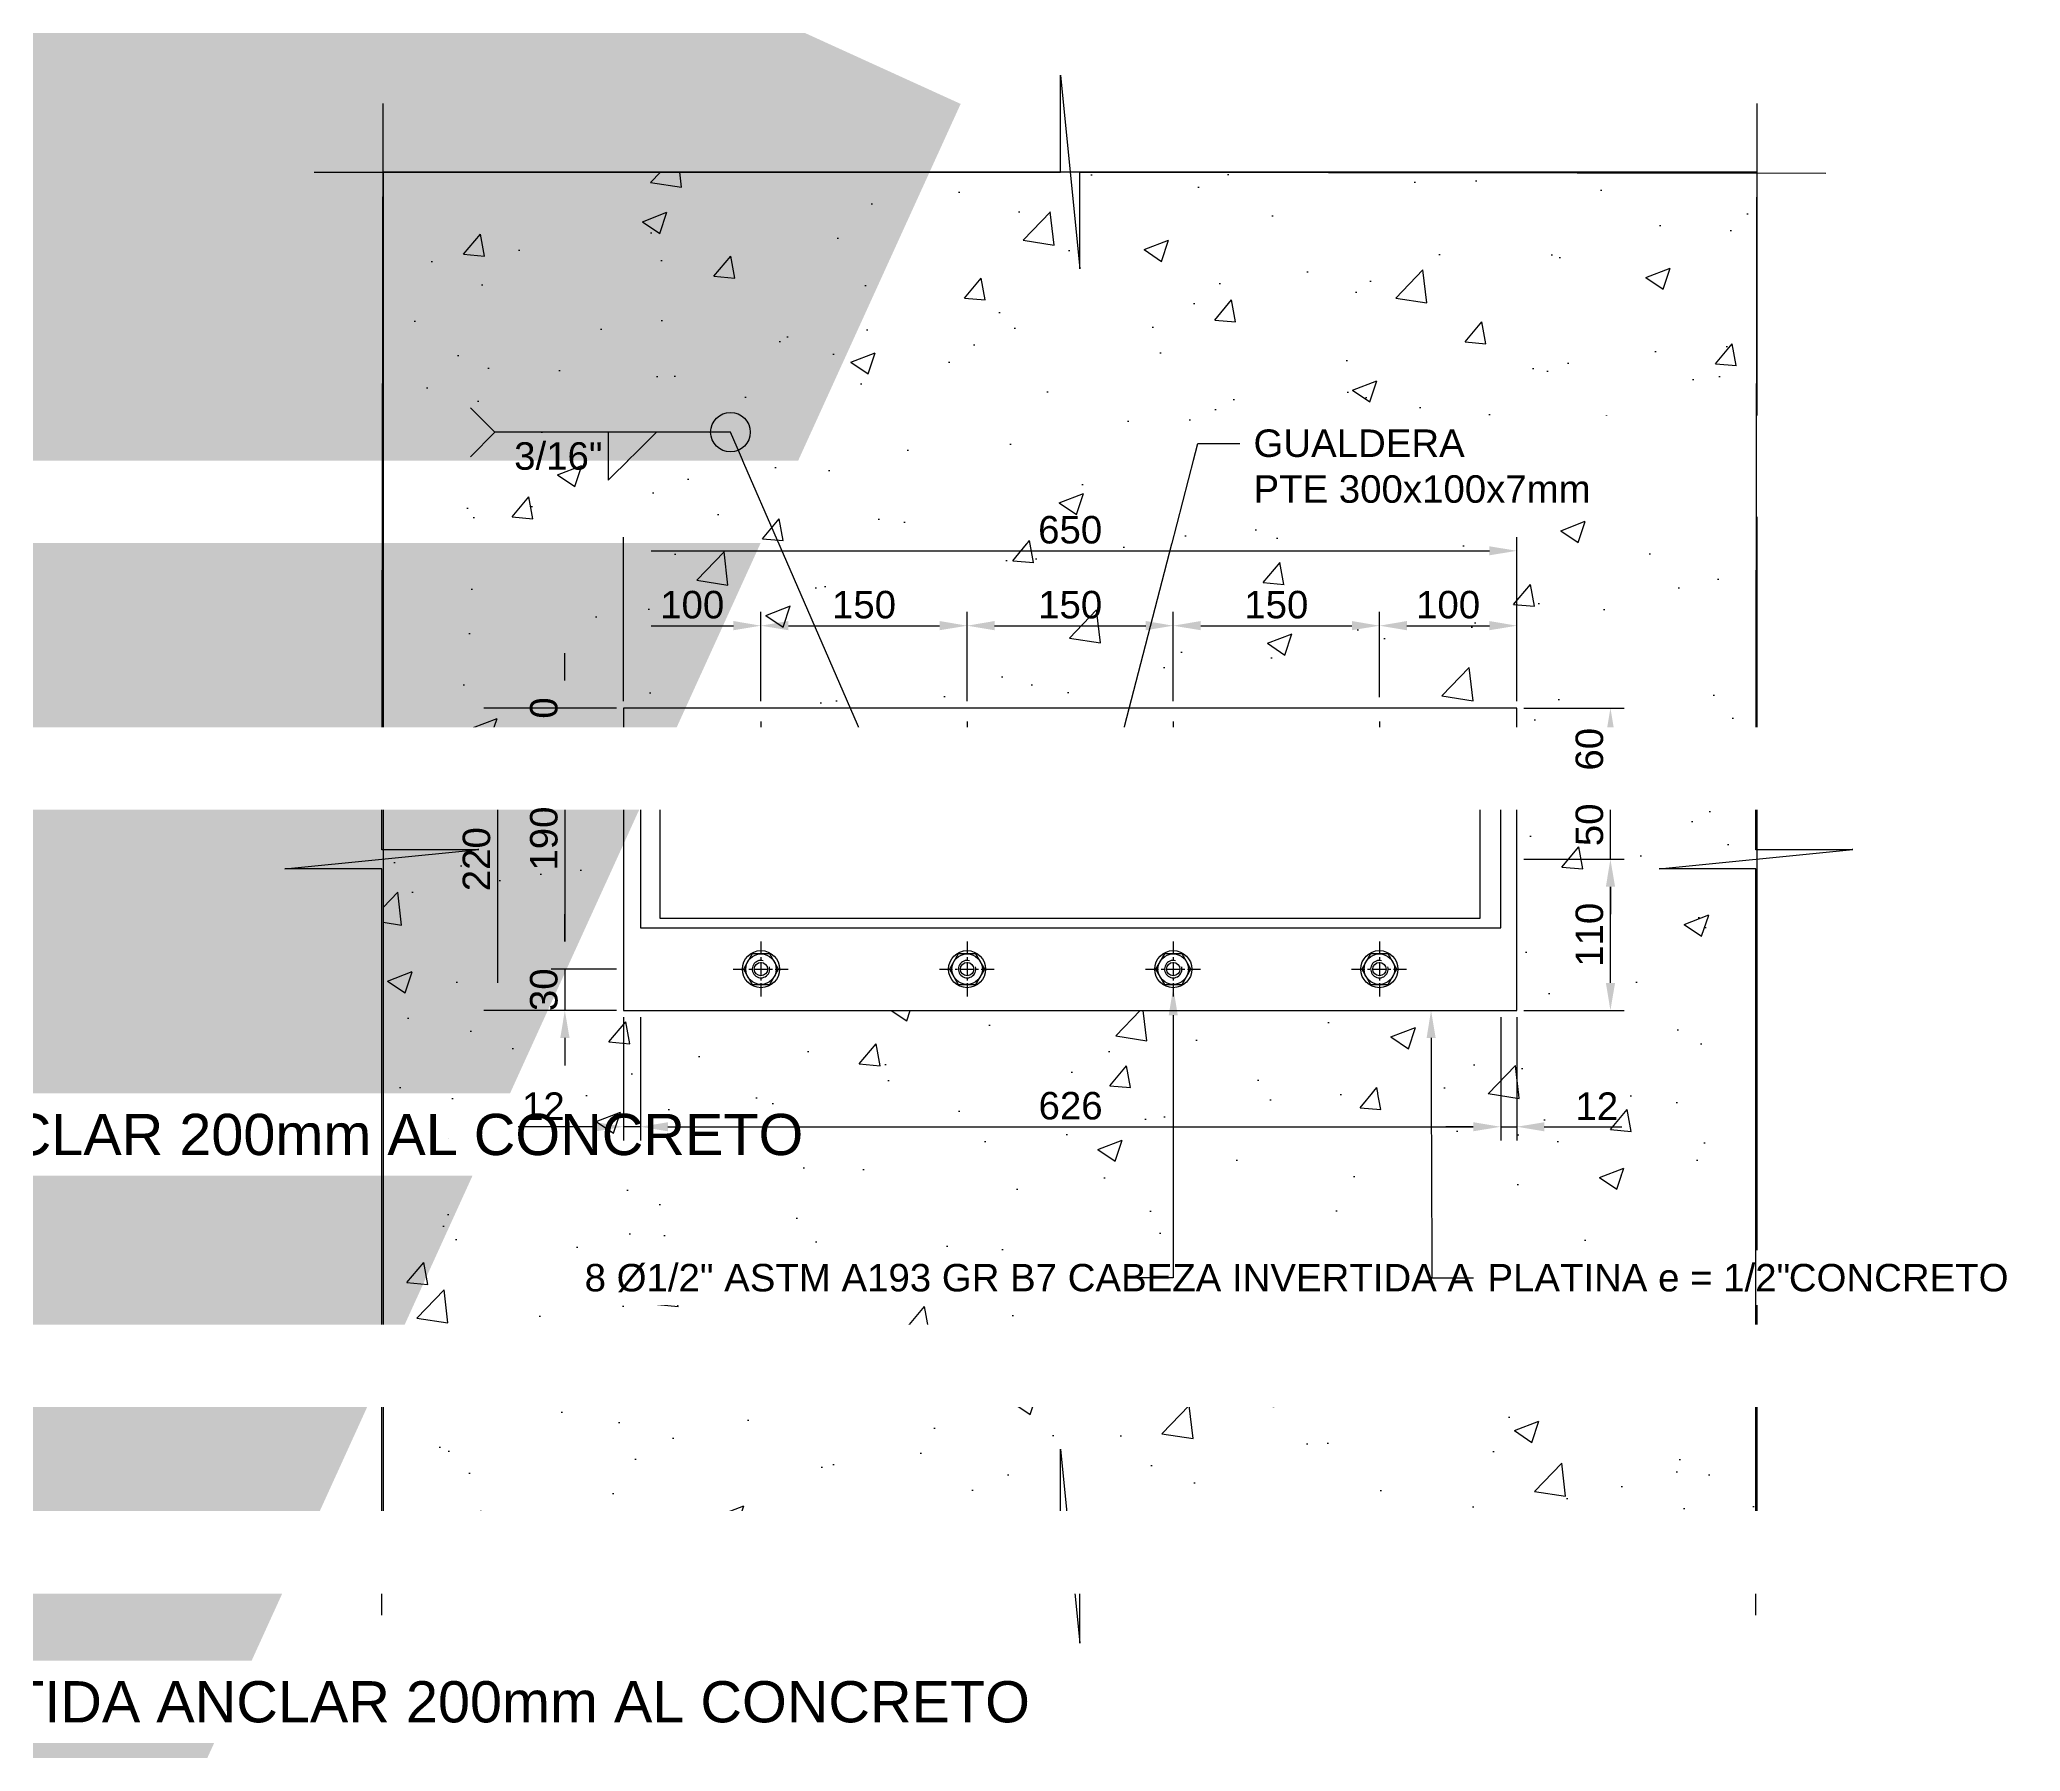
# Model space of a CAD drawing. Header units: millimetres. Extents: x -1367288 to 157996, y -18171 to 61708.
# Drawn here: x 20259 to 21701, y 14374 to 15620 of the extents above; entities that cross this region are included whole.
import ezdxf
from ezdxf import colors
from ezdxf.entities.mleader import LeaderData, LeaderLine
from ezdxf.enums import TextEntityAlignment as Align
from ezdxf.math import Vec2, Vec3

# ---------------------------------------------------------------- set-up
doc = ezdxf.new("R2010")
doc.units = ezdxf.units.MM
doc.header["$LTSCALE"] = 0.3
doc.linetypes.add('CENTER', pattern=[50.8, 31.75, -6.35, 6.35, -6.35])
for name, color, linetype in [('EE-CENTROS', 8, 'CENTER'), ('EE-TEXTO 2', 2, 'Continuous'), ('SIM-CONCRETO', 8, 'Continuous'), ('SIM-COTAS', 1, 'Continuous'), ('SIM-PLATINAS', 2, 'Continuous'), ('SIM-PTE 300x100x7', 213, 'Continuous')]:
    doc.layers.add(name, color=color, linetype=linetype)
doc.styles.add('ARIAL EE', font='arial.ttf')
doc.styles.get("Standard").update_dxf_attribs({"font": 'arial.ttf'})
doc.dimstyles.new('EE 1_STANDAR', dxfattribs={"dimtxt": 2, "dimasz": 2, "dimexe": 1, "dimexo": 0.5, "dimgap": 0.5, "dimtad": 1, "dimdec": 0, "dimdsep": 46, "dimtxsty": 'ARIAL EE', "dimcen": 1.5, "dimclrd": 256, "dimclre": 256, "dimclrt": 2, "dimadec": 0, "dimazin": 0, "dimtfac": 1, "dimtdec": 0, "dimtix": 1, "dimtmove": 0, "dimatfit": 2, "dimfxl": 1, "dimlwd": -1, "dimlwe": -1, "dimarcsym": 0})

# ---------------------------------------------------------------- blocks, each defined once
blk = doc.blocks.new('TUERCA 1-2')
blk.add_lwpolyline([(-6.4, 11.1), (-12.8, 0), (-6.4, -11.1), (6.4, -11.1), (12.8, 0), (6.4, 11.1)], close=True)
for radius in [13.5, 11.1, 4.85]:
    blk.add_circle((0, 0), radius)
blk.add_arc((0, 0), 6.35, 75, 15)
at = {"layer": 'EE-CENTROS'}
for p, q in [((0, 20.2), (0, -20.2)), ((-20.2, 0), (20.2, 0))]:
    blk.add_line(p, q, dxfattribs=at)
blk = doc.blocks.new('*D379')
at = {"layer": 'SIM-COTAS', "transparency": 16777216}
for p, q in [((20684.2, 15138.2), (20684.2, 15203.1)), ((20704.2, 15193.1), (20764.2, 15193.1)), ((20784.2, 15138.2), (20784.2, 15203.1))]:
    blk.add_line(p, q, dxfattribs=at)
for points in [[(20704.2, 15196.5), (20704.2, 15189.8), (20684.2, 15193.1)], [(20764.2, 15196.5), (20764.2, 15189.8), (20784.2, 15193.1)]]:
    blk.add_solid(points, dxfattribs=at)
at = {"layer": 'SIM-COTAS', "color": 2, "transparency": 16777216, "insert": (20734.2, 15208.3), "char_height": 20, "attachment_point": 5, "style": 'ARIAL EE'}
blk.add_mtext('100', dxfattribs=at)
blk = doc.blocks.new('*D380')
at = {"layer": 'SIM-COTAS', "transparency": 16777216}
for p, q in [((20784.2, 15138.2), (20784.2, 15203.1)), ((20804.2, 15193.1), (20914.2, 15193.1)), ((20934.2, 15138.2), (20934.2, 15203.1))]:
    blk.add_line(p, q, dxfattribs=at)
for points in [[(20804.2, 15196.5), (20804.2, 15189.8), (20784.2, 15193.1)], [(20914.2, 15196.5), (20914.2, 15189.8), (20934.2, 15193.1)]]:
    blk.add_solid(points, dxfattribs=at)
at = {"layer": 'SIM-COTAS', "color": 2, "transparency": 16777216, "insert": (20859.2, 15208.3), "char_height": 20, "attachment_point": 5, "style": 'ARIAL EE'}
blk.add_mtext('150', dxfattribs=at)
blk = doc.blocks.new('*D381')
at = {"layer": 'SIM-COTAS', "transparency": 16777216}
for p, q in [((20934.2, 15138.2), (20934.2, 15203.1)), ((20954.2, 15193.1), (21064.2, 15193.1)), ((21084.2, 15138.2), (21084.2, 15203.1))]:
    blk.add_line(p, q, dxfattribs=at)
for points in [[(20954.2, 15196.5), (20954.2, 15189.8), (20934.2, 15193.1)], [(21064.2, 15196.5), (21064.2, 15189.8), (21084.2, 15193.1)]]:
    blk.add_solid(points, dxfattribs=at)
at = {"layer": 'SIM-COTAS', "color": 2, "transparency": 16777216, "insert": (21009.2, 15208.3), "char_height": 20, "attachment_point": 5, "style": 'ARIAL EE'}
blk.add_mtext('150', dxfattribs=at)
blk = doc.blocks.new('*D382')
at = {"layer": 'SIM-COTAS', "transparency": 16777216}
for p, q in [((21084.2, 15138.2), (21084.2, 15203.1)), ((21104.2, 15193.1), (21214.2, 15193.1)), ((21234.2, 15141), (21234.2, 15203.1))]:
    blk.add_line(p, q, dxfattribs=at)
for points in [[(21104.2, 15196.5), (21104.2, 15189.8), (21084.2, 15193.1)], [(21214.2, 15196.5), (21214.2, 15189.8), (21234.2, 15193.1)]]:
    blk.add_solid(points, dxfattribs=at)
at = {"layer": 'SIM-COTAS', "color": 2, "transparency": 16777216, "insert": (21159.2, 15208.3), "char_height": 20, "attachment_point": 5, "style": 'ARIAL EE'}
blk.add_mtext('150', dxfattribs=at)
blk = doc.blocks.new('*D383')
at = {"layer": 'SIM-COTAS', "transparency": 16777216}
for p, q in [((21234.2, 15141), (21234.2, 15203.1)), ((21254.2, 15193.1), (21314.2, 15193.1)), ((21334.2, 15138.2), (21334.2, 15203.1))]:
    blk.add_line(p, q, dxfattribs=at)
for points in [[(21254.2, 15196.5), (21254.2, 15189.8), (21234.2, 15193.1)], [(21314.2, 15196.5), (21314.2, 15189.8), (21334.2, 15193.1)]]:
    blk.add_solid(points, dxfattribs=at)
at = {"layer": 'SIM-COTAS', "color": 2, "transparency": 16777216, "insert": (21284.2, 15208.3), "char_height": 20, "attachment_point": 5, "style": 'ARIAL EE'}
blk.add_mtext('100', dxfattribs=at)
blk = doc.blocks.new('*D384')
at = {"layer": 'SIM-COTAS', "transparency": 16777216}
for p, q in [((20684.2, 15138.2), (20684.2, 15257.6)), ((21334.2, 15138.2), (21334.2, 15257.6)), ((20704.2, 15247.6), (21314.2, 15247.6))]:
    blk.add_line(p, q, dxfattribs=at)
for points in [[(20704.2, 15250.9), (20704.2, 15244.3), (20684.2, 15247.6)], [(21314.2, 15250.9), (21314.2, 15244.3), (21334.2, 15247.6)]]:
    blk.add_solid(points, dxfattribs=at)
at = {"layer": 'SIM-COTAS', "color": 2, "transparency": 16777216, "insert": (21009.2, 15262.8), "char_height": 20, "attachment_point": 5, "style": 'ARIAL EE'}
blk.add_mtext('650', dxfattribs=at)
blk = doc.blocks.new('*D385')
at = {"layer": 'SIM-COTAS', "transparency": 16777216}
for p, q in [((20679.2, 15133.2), (20582.6, 15133.2)), ((20592.6, 15113.2), (20592.6, 14933.2)), ((20679.2, 14913.2), (20582.6, 14913.2))]:
    blk.add_line(p, q, dxfattribs=at)
for points in [[(20589.2, 15113.2), (20595.9, 15113.2), (20592.6, 15133.2)], [(20589.2, 14933.2), (20595.9, 14933.2), (20592.6, 14913.2)]]:
    blk.add_solid(points, dxfattribs=at)
at = {"layer": 'SIM-COTAS', "color": 2, "transparency": 16777216, "insert": (20577.3, 15023.2), "char_height": 20, "attachment_point": 5, "rotation": 90, "style": 'ARIAL EE'}
blk.add_mtext('220', dxfattribs=at)
blk = doc.blocks.new('*D386')
at = {"layer": 'SIM-COTAS', "transparency": 16777216}
for p, q in [((20641.5, 15153.2), (20641.5, 15173.2)), ((20679.2, 15133.2), (20631.5, 15133.2)), ((20679.2, 15133.2), (20631.5, 15133.2)), ((20641.5, 15113.2), (20641.5, 15093.2))]:
    blk.add_line(p, q, dxfattribs=at)
for points in [[(20638.2, 15153.2), (20644.9, 15153.2), (20641.5, 15133.2)], [(20638.2, 15113.2), (20644.9, 15113.2), (20641.5, 15133.2)]]:
    blk.add_solid(points, dxfattribs=at)
at = {"layer": 'SIM-COTAS', "color": 2, "transparency": 16777216, "insert": (20626.3, 15133.2), "char_height": 20, "attachment_point": 5, "rotation": 90, "style": 'ARIAL EE'}
blk.add_mtext('0', dxfattribs=at)
blk = doc.blocks.new('*D387')
at = {"layer": 'SIM-COTAS', "transparency": 16777216}
for p, q in [((20679.2, 15133.2), (20631.5, 15133.2)), ((20641.5, 15113.2), (20641.5, 14963.2)), ((20679.2, 14943.2), (20631.5, 14943.2))]:
    blk.add_line(p, q, dxfattribs=at)
for points in [[(20638.2, 15113.2), (20644.9, 15113.2), (20641.5, 15133.2)], [(20638.2, 14963.2), (20644.9, 14963.2), (20641.5, 14943.2)]]:
    blk.add_solid(points, dxfattribs=at)
at = {"layer": 'SIM-COTAS', "color": 2, "transparency": 16777216, "insert": (20626.3, 15038.2), "char_height": 20, "attachment_point": 5, "rotation": 90, "style": 'ARIAL EE'}
blk.add_mtext('190', dxfattribs=at)
blk = doc.blocks.new('*D388')
at = {"layer": 'SIM-COTAS', "transparency": 16777216}
for p, q in [((20641.5, 14963.2), (20641.5, 14983.2)), ((20679.2, 14943.2), (20631.5, 14943.2)), ((20641.5, 14943.2), (20641.5, 14913.2)), ((20679.2, 14913.2), (20631.5, 14913.2)), ((20641.5, 14893.2), (20641.5, 14873.2))]:
    blk.add_line(p, q, dxfattribs=at)
for points in [[(20638.2, 14963.2), (20644.9, 14963.2), (20641.5, 14943.2)], [(20638.2, 14893.2), (20644.9, 14893.2), (20641.5, 14913.2)]]:
    blk.add_solid(points, dxfattribs=at)
at = {"layer": 'SIM-COTAS', "color": 2, "transparency": 16777216, "insert": (20626.3, 14928.2), "char_height": 20, "attachment_point": 5, "rotation": 90, "style": 'ARIAL EE'}
blk.add_mtext('30', dxfattribs=at)
blk = doc.blocks.new('*D389')
at = {"layer": 'SIM-COTAS', "transparency": 16777216}
for p, q in [((20684.2, 14908.2), (20684.2, 14818.5)), ((20696.5, 14908.2), (20696.5, 14818.5)), ((20664.2, 14828.5), (20607.6, 14828.5)), ((20696.5, 14828.5), (20684.2, 14828.5)), ((20716.5, 14828.5), (20736.5, 14828.5))]:
    blk.add_line(p, q, dxfattribs=at)
for points in [[(20664.2, 14831.8), (20664.2, 14825.2), (20684.2, 14828.5)], [(20716.5, 14831.8), (20716.5, 14825.2), (20696.5, 14828.5)]]:
    blk.add_solid(points, dxfattribs=at)
at = {"layer": 'SIM-COTAS', "color": 2, "transparency": 16777216, "insert": (20625.9, 14843.5), "char_height": 20, "attachment_point": 5, "style": 'ARIAL EE'}
blk.add_mtext('12', dxfattribs=at)
blk = doc.blocks.new('*D390')
at = {"layer": 'SIM-COTAS', "transparency": 16777216}
for p, q in [((20696.5, 14908.2), (20696.5, 14818.5)), ((21322.5, 14908.2), (21322.5, 14818.5)), ((20716.5, 14828.5), (21302.5, 14828.5))]:
    blk.add_line(p, q, dxfattribs=at)
for points in [[(20716.5, 14831.8), (20716.5, 14825.2), (20696.5, 14828.5)], [(21302.5, 14831.8), (21302.5, 14825.2), (21322.5, 14828.5)]]:
    blk.add_solid(points, dxfattribs=at)
at = {"layer": 'SIM-COTAS', "color": 2, "transparency": 16777216, "insert": (21009.5, 14843.7), "char_height": 20, "attachment_point": 5, "style": 'ARIAL EE'}
blk.add_mtext('626', dxfattribs=at)
blk = doc.blocks.new('*D391')
at = {"layer": 'SIM-COTAS', "transparency": 16777216}
for p, q in [((21322.5, 14908.2), (21322.5, 14818.5)), ((21334.2, 14908.2), (21334.2, 14818.5)), ((21302.5, 14828.5), (21282.5, 14828.5)), ((21322.5, 14828.5), (21334.2, 14828.5)), ((21354.2, 14828.5), (21410.7, 14828.5))]:
    blk.add_line(p, q, dxfattribs=at)
for points in [[(21302.5, 14831.8), (21302.5, 14825.2), (21322.5, 14828.5)], [(21354.2, 14831.8), (21354.2, 14825.2), (21334.2, 14828.5)]]:
    blk.add_solid(points, dxfattribs=at)
at = {"layer": 'SIM-COTAS', "color": 2, "transparency": 16777216, "insert": (21392.4, 14843.5), "char_height": 20, "attachment_point": 5, "style": 'ARIAL EE'}
blk.add_mtext('12', dxfattribs=at)
blk = doc.blocks.new('*D392')
at = {"layer": 'SIM-COTAS', "transparency": 16777216}
for p, q in [((21339.2, 15023.2), (21412.3, 15023.2)), ((21402.3, 14933.2), (21402.3, 15003.2)), ((21339.2, 14913.2), (21412.3, 14913.2))]:
    blk.add_line(p, q, dxfattribs=at)
for points in [[(21399, 15003.2), (21405.7, 15003.2), (21402.3, 15023.2)], [(21399, 14933.2), (21405.7, 14933.2), (21402.3, 14913.2)]]:
    blk.add_solid(points, dxfattribs=at)
at = {"layer": 'SIM-COTAS', "color": 2, "transparency": 16777216, "insert": (21387.1, 14968.2), "char_height": 20, "attachment_point": 5, "rotation": 90, "style": 'ARIAL EE'}
blk.add_mtext('110', dxfattribs=at)
blk = doc.blocks.new('*D393')
at = {"layer": 'SIM-COTAS', "transparency": 16777216}
for p, q in [((21402.3, 15093.2), (21402.3, 15113.2)), ((21339.2, 15073.2), (21412.3, 15073.2)), ((21402.3, 15023.2), (21402.3, 15073.2)), ((21339.2, 15023.2), (21412.3, 15023.2)), ((21402.3, 15003.2), (21402.3, 14983.2))]:
    blk.add_line(p, q, dxfattribs=at)
for points in [[(21399, 15093.2), (21405.7, 15093.2), (21402.3, 15073.2)], [(21399, 15003.2), (21405.7, 15003.2), (21402.3, 15023.2)]]:
    blk.add_solid(points, dxfattribs=at)
at = {"layer": 'SIM-COTAS', "color": 2, "transparency": 16777216, "insert": (21387.1, 15048.2), "char_height": 20, "attachment_point": 5, "rotation": 90, "style": 'ARIAL EE'}
blk.add_mtext('50', dxfattribs=at)
blk = doc.blocks.new('*D394')
at = {"layer": 'SIM-COTAS', "transparency": 16777216}
for p, q in [((21339.2, 15133.2), (21412.3, 15133.2)), ((21402.3, 15093.2), (21402.3, 15113.2)), ((21339.2, 15073.2), (21412.3, 15073.2))]:
    blk.add_line(p, q, dxfattribs=at)
for points in [[(21399, 15113.2), (21405.7, 15113.2), (21402.3, 15133.2)], [(21399, 15093.2), (21405.7, 15093.2), (21402.3, 15073.2)]]:
    blk.add_solid(points, dxfattribs=at)
at = {"layer": 'SIM-COTAS', "color": 2, "transparency": 16777216, "insert": (21387.1, 15103.2), "char_height": 20, "attachment_point": 5, "rotation": 90, "style": 'ARIAL EE'}
blk.add_mtext('60', dxfattribs=at)
blk = doc.blocks.new('AWS-FILL-DER')
at = {"transparency": 16777216}
for p, q in [((-19.75, 0), (-21.53, 1.78)), ((-11.5, -3.5), (-8, 0)), ((-19.75, 0), (-21.53, -1.78)), ((-8, 0), (-19.75, 0)), ((-11.5, 0), (-11.5, -3.5))]:
    blk.add_line(p, q, dxfattribs=at)
at = {"layer": 'EE-TEXTO 2', "color": 2, "transparency": 16777216, "style": 'ARIAL EE'}
for tag, flags, p in [('OBSERVACION', 4, (-21.91, -1.07)), ('VALOR_SOLDADURA', 12, (-11.92, -2.73))]:
    blk.add_attdef(tag, text='', height=2, dxfattribs=dict(at, flags=flags)).set_placement(p, align=Align.RIGHT)
at = {"layer": 'EE-TEXTO 2', "color": 2, "transparency": 16777216, "style": 'ARIAL EE', "flags": 12}
blk.add_attdef('DE-TANTO-CADA-TANTO', (-7.66, -2.68), '', height=2, dxfattribs=at)

msp = doc.modelspace()

# ---------------------------------------------------------------- hatches: boundary and pattern name
at = {"layer": 'SIM-COTAS'}
h = msp.add_hatch(dxfattribs=at)
h.set_pattern_fill('ANGLE', color=256)
h.set_pattern_definition([(0, (0, 0), (0, 6.985), [5.08, -1.905]), (90, (0, 0), (-6.985, 4e-16), [5.08, -1.905])])
edge = h.paths.add_edge_path()
edge.add_line((16067.5, 17787), (6817.4, 14343.3))
edge.add_line((6817.4, 14343.3), (7325.6, 10420.5))
edge.add_line((7325.6, 10420.5), (17529.6, 10420.5))
edge.add_arc((5217.5, 9809.3), 12327.3, -9.54019, 2.84196, ccw=False)
edge.add_line((17374.3, 7766.2), (20929.5, 15572.8))
edge.add_line((20929.5, 15572.8), (16067.5, 17787))
edge = h.paths.add_edge_path(flags=17)
edge.add_arc((7571.2, 10829), 9966.8, 357.6514, 401.32551)

# ---------------------------------------------------------------- linework, layer by layer
for points in [[(20459.2, 15523.2), (21002.2, 15523.2), (21002.2, 15592.7, 0.024922), (21002.1, 15593.8), (21016.2, 15452.7, -0.024922), (21016.2, 15453.8), (21016.2, 15523.2), (21559.1, 15522.3)], [(20459.2, 14523.2), (21002.2, 14523.2), (21002.2, 14592.7, 0.024922), (21002.1, 14593.8), (21016.2, 14452.7, -0.024922), (21016.2, 14453.8), (21016.2, 14523.2), (21559.1, 14522.3)]]:
    msp.add_lwpolyline(points, format="xyb", dxfattribs=at)

# ---------------------------------------------------------------- block references
for p in [(20784.2, 15103.2), (20934.2, 15103.2), (21084.2, 15103.2), (21234.2, 15103.2)]:
    msp.add_blockref('TUERCA 1-2', p)

# ---------------------------------------------------------------- dimensions: what is measured, and where the dimension line sits
for base, p1, p2, picture, middle in [((20784.2, 15193.1), (20684.2, 15133.2), (20784.2, 15133.2), '*D379', (20734.2, 15208.3)), ((20934.2, 15193.1), (20784.2, 15133.2), (20934.2, 15133.2), '*D380', (20859.2, 15208.3)), ((21084.2, 15193.1), (20934.2, 15133.2), (21084.2, 15133.2), '*D381', (21009.2, 15208.3)), ((21234.2, 15193.1), (21084.2, 15133.2), (21234.2, 15136), '*D382', (21159.2, 15208.3)), ((21334.2, 15193.1), (21234.2, 15136), (21334.2, 15133.2), '*D383', (21284.2, 15208.3))]:
    dim = msp.add_linear_dim(base=base, p1=p1, p2=p2, dimstyle='EE 1_STANDAR', dxfattribs=at)
    dim.commit()
    dim.dimension.update_dxf_attribs({"geometry": picture, "text_midpoint": middle})
for base, p1, p2, picture, middle in [((20641.5233594, 15133.2362708), (20684.166035, 15133.2362708), (20684.166035, 15133.2362708), '*D386', (20626.3118997, 15133.2362708)), ((21402.3, 15133.2), (21334.2, 15073.2), (21334.2, 15133.2), '*D394', (21387.1, 15103.2))]:
    dim = msp.add_linear_dim(base=base, p1=p1, p2=p2, angle=90, dimstyle='EE 1_STANDAR', dxfattribs=at)
    dim.commit()
    dim.dimension.update_dxf_attribs({"geometry": picture, "text_midpoint": middle})

# ---------------------------------------------------------------- leaders
at = {"layer": 'SIM-COTAS', "linetype": 'Continuous'}
ml = msp.add_multileader_mtext('Standard', dxfattribs=at)
ml.set_content('\\A1;{\\C2;COLUMNA\\PPTE 300x300x10mm}', color=256)
ml.set_leader_properties()
ml.build(insert=Vec2(0, 0))
ml.multileader.update_dxf_attribs({"dogleg_length": 0.0025, "arrow_head_size": 100, "scale": 50})
ctx = ml.context
ctx.base_point, ctx.scale, ctx.char_height, ctx.arrow_head_size, ctx.landing_gap_size, ctx.plane_origin = Vec3(-14168.4, 15241.2, -2.4), 50, 100, 100, 50, Vec3(-17561.4, -408, -2.4)
notes = []
notes.append((ctx, [(0, (1, 1, 0), (-14245.6, 15241.2, -2.4), (1, 0), 77.3, [(0, [(-14456.5, 15241.2, -2.4)], 0, [])])]))
ctx.mtext.insert, ctx.mtext.width, ctx.mtext.defined_height, ctx.mtext.flow_direction = Vec3(-14118.4, 15292.1, -2.4), 1318.047, 411.1, 5
for ctx, leaders in notes:
    for number, flags, end, landing, length, lines in leaders:
        leader = LeaderData()
        leader.index, (leader.has_last_leader_line, leader.has_dogleg_vector, leader.attachment_direction) = number, flags
        leader.last_leader_point, leader.dogleg_vector, leader.dogleg_length = Vec3(end), Vec3(landing), length
        for number, points, colour, breaks in lines:
            line = LeaderLine()
            line.index, line.vertices, line.color, line.breaks = number, Vec3.list(points), colors.encode_raw_color(colour), breaks
            leader.lines.append(line)
        ctx.leaders.append(leader)

# ---------------------------------------------------------------- next in the draw order: leaders
ml = msp.add_multileader_mtext('Standard', dxfattribs=at)
ml.set_content('{\\C2;12 %%C1" ASTM A193 GR B7 CABEZA INVERTIDA ANCLAR 250mm AL CONCRETO}', color=256)
ml.set_leader_properties()
ml.build(insert=Vec2(0, 0))
ml.multileader.update_dxf_attribs({"dogleg_length": 0.0025, "arrow_head_size": 30, "scale": 15})
ctx = ml.context
ctx.base_point, ctx.scale, ctx.char_height, ctx.arrow_head_size, ctx.landing_gap_size, ctx.plane_origin = Vec3(17247.4, 15283), 15, 30, 30, 15, Vec3(-12750.6, 21019.8)
notes = []
notes.append((ctx, [(0, (1, 1, 0), (17201.8, 15283), (1, 0), 45.6, [(0, [(17105.3, 15394.6)], 0, [])])]))
ctx.mtext.insert, ctx.mtext.width, ctx.mtext.defined_height, ctx.mtext.flow_direction = Vec3(17262.4, 15298.3), 585.256, 126.9, 5
ctx.mtext.has_bg_fill, ctx.mtext.bg_color, ctx.mtext.bg_scale_factor, ctx.mtext.bg_transparency, ctx.mtext.use_window_bg_color = 1, -1027028792, 1.5, 0, 1
ml = msp.add_multileader_mtext('Standard', dxfattribs=at)
ml.set_content('{\\C2;7 %%C3/4" ASTM A193 GR B7 CABEZA INVERTIDA ANCLAR 200mm AL CONCRETO}', color=256)
ml.set_leader_properties()
ml.build(insert=Vec2(0, 0))
ml.multileader.update_dxf_attribs({"dogleg_length": 0.0025, "arrow_head_size": 30, "scale": 15})
ctx = ml.context
ctx.base_point, ctx.scale, ctx.char_height, ctx.arrow_head_size, ctx.landing_gap_size, ctx.plane_origin = Vec3(19222.6, 14822.6), 15, 30, 30, 15, Vec3(-10498.8, 20656.8)
notes.append((ctx, [(0, (1, 1, 0), (19177, 14822.6), (1, 0), 45.6, [(0, [(19177, 15036.6)], 0, [])])]))
ctx.mtext.insert, ctx.mtext.width, ctx.mtext.defined_height, ctx.mtext.flow_direction = Vec3(19237.6, 14837.9), 585.256, 126.9, 5
ctx.mtext.has_bg_fill, ctx.mtext.bg_color, ctx.mtext.bg_scale_factor, ctx.mtext.bg_transparency, ctx.mtext.use_window_bg_color = 1, -1027028792, 1.5, 0, 1
ml = msp.add_multileader_mtext('Standard', dxfattribs=at)
ml.set_content('{\\C2;7 %%C3/4" ASTM A193 GR B7 CABEZA INVERTIDA ANCLAR 200mm AL CONCRETO}', color=256)
ml.set_leader_properties()
ml.build(insert=Vec2(0, 0))
ml.multileader.update_dxf_attribs({"dogleg_length": 0.0025, "arrow_head_size": 30, "scale": 15})
ctx = ml.context
ctx.base_point, ctx.scale, ctx.char_height, ctx.arrow_head_size, ctx.landing_gap_size, ctx.plane_origin = Vec3(19387.5, 14409.8), 15, 30, 30, 15, Vec3(-10507.8, 19344.3)
notes.append((ctx, [(0, (1, 1, 0), (19342, 14409.8), (1, 0), 45.6, [(0, [(19192.5, 14123.1)], 0, [])])]))
ctx.mtext.insert, ctx.mtext.width, ctx.mtext.defined_height, ctx.mtext.flow_direction = Vec3(19402.5, 14425.1), 585.256, 126.9, 5
ctx.mtext.has_bg_fill, ctx.mtext.bg_color, ctx.mtext.bg_scale_factor, ctx.mtext.bg_transparency, ctx.mtext.use_window_bg_color = 1, -1027028792, 1.5, 0, 1
for ctx, leaders in notes:
    for number, flags, end, landing, length, lines in leaders:
        leader = LeaderData()
        leader.index, (leader.has_last_leader_line, leader.has_dogleg_vector, leader.attachment_direction) = number, flags
        leader.last_leader_point, leader.dogleg_vector, leader.dogleg_length = Vec3(end), Vec3(landing), length
        for number, points, colour, breaks in lines:
            line = LeaderLine()
            line.index, line.vertices, line.color, line.breaks = number, Vec3.list(points), colors.encode_raw_color(colour), breaks
            leader.lines.append(line)
        ctx.leaders.append(leader)

# ---------------------------------------------------------------- next in the draw order: hatches: boundary and pattern name
at = {"layer": 'SIM-CONCRETO'}
h = msp.add_hatch(dxfattribs=at)
h.set_pattern_fill('AR-CONC', color=256)
h.set_pattern_definition([(50, (-861.28, -519.46), (182.1847, -15.9391), [19.05, -209.55]), (355, (-861.28, -519.46), (-35.2434, 191.0568), [15.24, -167.6406]), (100.45144, (-846.1, -520.79), (146.9412, 175.1178), [16.19, -178.0902]), (46.1842, (-861.28, -468.66), (271.079, -42.0423), [28.575, -314.325]), (96.6356, (-838.7, -472.17), (237.4041, 247.426), [24.285, -267.1356]), (351.1842, (-861.28, -468.66), (237.404, 247.426), [22.86, -251.4597]), (21, (-835.88, -481.36), (151.6144, -102.2652), [19.05, -209.55]), (326, (-835.88, -481.36), (61.802, 184.188), [15.24, -167.64]), (71.45144, (-823.25, -489.88), (213.4164, 81.9228), [16.19, -178.0899]), (37.5, (-861.28, -519.46), (3.0886, 84.55504), [0, -165.608, 0, -170.18, 0, -168.275]), (7.5, (-861.28, -519.46), (66.81966, 100.18057), [0, -97.028, 0, -161.798, 0, -64.135]), (327.5, (-917.924, -519.46), (135.5906, -5.72874), [0, -63.5, 0, -198.12, 0, -262.89]), (317.5, (-943.32, -519.46), (148.1292, 25.4265), [0, -82.55, 0, -131.572, 0, -186.69])])
h.paths.add_polyline_path([(20684.2, 15133.2), (20684.2, 14913.2), (21334.2, 14913.2), (21334.2, 15133.2)], flags=16)
h.paths.add_polyline_path([(20509.2, 14523.2), (21509.2, 14523.2), (21509.2, 15523.2), (20509.2, 15523.2)])

# ---------------------------------------------------------------- next in the draw order: linework, layer by layer
msp.add_lwpolyline([(20509.2, 14523.2), (21509.2, 14523.2), (21509.2, 15523.2), (20509.2, 15523.2)], close=True, dxfattribs=at)
at = {"layer": 'SIM-COTAS'}
msp.add_lwpolyline([(20508.3, 14473.2), (20508.3, 15016.1), (20438.8, 15016.1, 0.024922), (20437.7, 15016.1), (20578.8, 15030.2, -0.024922), (20577.7, 15030.1), (20508.3, 15030.1), (20509.3, 15573.2)], format="xyb", dxfattribs=at)
msp.add_circle((20762, 15333.9), 14.4, dxfattribs=at)
at = {"layer": 'SIM-PLATINAS'}
msp.add_lwpolyline([(20684.2, 15133.2), (20684.2, 14913.2), (21334.2, 14913.2), (21334.2, 15133.2)], close=True, dxfattribs=at)
at = {"layer": 'SIM-PTE 300x100x7'}
for points in [[(20696.5, 14973.2), (21322.5, 14973.2), (21322.5, 15073.2), (20696.5, 15073.2)], [(20710.7, 14980.2), (21307.6, 14980.2), (21307.6, 15066.2), (20710.7, 15066.2)]]:
    msp.add_lwpolyline(points, close=True, dxfattribs=at)

# ---------------------------------------------------------------- next in the draw order: block references
for p in [(20784.2, 14943.2), (20934.2, 14943.2), (21084.2, 14943.2), (21234.2, 14943.2)]:
    msp.add_blockref('TUERCA 1-2', p)

# ---------------------------------------------------------------- next in the draw order: dimensions: what is measured, and where the dimension line sits
at = {"layer": 'SIM-COTAS'}
dim = msp.add_linear_dim(base=(21334.2, 15247.6), p1=(20684.2, 15133.2), p2=(21334.2, 15133.2), dimstyle='EE 1_STANDAR', dxfattribs=at)
dim.commit()
dim.dimension.update_dxf_attribs({"geometry": '*D384', "text_midpoint": (21009.2, 15262.8)})
for base, p1, p2, picture, middle in [((20641.5, 14943.2), (20684.2, 15133.2), (20684.2, 14943.2), '*D387', (20626.3, 15038.2)), ((21402.3, 15073.2), (21334.2, 15023.2), (21334.2, 15073.2), '*D393', (21387.1, 15048.2))]:
    dim = msp.add_linear_dim(base=base, p1=p1, p2=p2, angle=90, dimstyle='EE 1_STANDAR', dxfattribs=at)
    dim.commit()
    dim.dimension.update_dxf_attribs({"geometry": picture, "text_midpoint": middle})

# ---------------------------------------------------------------- next in the draw order: leaders
ml = msp.add_multileader_block('Standard', dxfattribs=at)
ml.set_content('AWS-FILL-DER', color=256, scale=10)
ml.set_attribute('DE-TANTO-CADA-TANTO', '', width=0)
ml.set_attribute('VALOR_SOLDADURA', '3/16"', width=0)
ml.set_attribute('OBSERVACION', '', width=0)
ml.set_leader_properties(color=256)
ml.build(insert=Vec2(0, 0))
ml.multileader.update_dxf_attribs({"arrow_head_size": 20, "scale": 10, "block_connection_type": 1})
ctx = ml.context
ctx.base_point, ctx.scale, ctx.char_height, ctx.arrow_head_size, ctx.landing_gap_size, ctx.plane_origin = Vec3(20590.6, 15333.9), 10, 40, 20, 20, Vec3(20553.7, 14661.6)
ctx.attachment_type = 1
notes = []
notes.append((ctx, [(0, (1, 1, 0), (20762, 15333.9), (-1, 0), 53.9, [(0, [(20875.2, 15073.2)], 0, [])])]))
ctx.block.insert = Vec3(20788.1, 15333.9)
for ctx, leaders in notes:
    for number, flags, end, landing, length, lines in leaders:
        leader = LeaderData()
        leader.index, (leader.has_last_leader_line, leader.has_dogleg_vector, leader.attachment_direction) = number, flags
        leader.last_leader_point, leader.dogleg_vector, leader.dogleg_length = Vec3(end), Vec3(landing), length
        for number, points, colour, breaks in lines:
            line = LeaderLine()
            line.index, line.vertices, line.color, line.breaks = number, Vec3.list(points), colors.encode_raw_color(colour), breaks
            leader.lines.append(line)
        ctx.leaders.append(leader)

# ---------------------------------------------------------------- next in the draw order: leaders
at = {"layer": 'SIM-COTAS', "linetype": 'Continuous'}
ml = msp.add_multileader_mtext('Standard', dxfattribs=at)
ml.set_content('\\A1;{\\C2;GUALDERA\\PPTE 300x100x7mm}', color=256)
ml.set_leader_properties()
ml.build(insert=Vec2(0, 0))
ml.multileader.update_dxf_attribs({"dogleg_length": 0.0025, "arrow_head_size": 20, "scale": 10})
ctx = ml.context
ctx.base_point, ctx.scale, ctx.char_height, ctx.arrow_head_size, ctx.landing_gap_size, ctx.plane_origin = Vec3(21132.6, 15325.7), 10, 20, 20, 10, Vec3(50948.5, 21832)
notes = []
notes.append((ctx, [(1, (1, 1, 0), (21102.2, 15325.7), (1, 0), 30.4, [(0, [(21036.8, 15073.2)], 0, [])])]))
ctx.mtext.insert, ctx.mtext.rotation, ctx.mtext.width, ctx.mtext.defined_height, ctx.mtext.flow_direction = Vec3(21142.6, 15335.9), 6.283185, 253.066, 86.6, 5
ctx.mtext.has_bg_fill, ctx.mtext.bg_color, ctx.mtext.bg_scale_factor, ctx.mtext.bg_transparency, ctx.mtext.use_window_bg_color = 1, -1027028792, 1.5, 0, 1
ml = msp.add_multileader_mtext('Standard', dxfattribs=at)
ml.set_content('{\\C2;8 %%C1/2" ASTM A193 GR B7 CABEZA INVERTIDA ANCLAR 80mm AL CONCRETO}', color=256)
ml.set_leader_properties()
ml.build(insert=Vec2(0, 0))
ml.multileader.update_dxf_attribs({"dogleg_length": 0.0025, "arrow_head_size": 20, "scale": 10})
ctx = ml.context
ctx.base_point, ctx.scale, ctx.char_height, ctx.arrow_head_size, ctx.landing_gap_size, ctx.plane_origin = Vec3(20645.9, 14718.5), 10, 20, 20, 10, Vec3(50940, 20550)
notes.append((ctx, [(0, (1, 1, 0), (21084.2, 14718.5), (-1, 0), 30.4, [(0, [(21084.2, 14929.7)], 0, [])])]))
ctx.mtext.insert, ctx.mtext.rotation, ctx.mtext.width, ctx.mtext.defined_height, ctx.mtext.flow_direction = Vec3(20655.9, 14728.7), 6.283185, 390.171, 84.6, 5
ctx.mtext.has_bg_fill, ctx.mtext.bg_color, ctx.mtext.bg_scale_factor, ctx.mtext.bg_transparency, ctx.mtext.use_window_bg_color = 1, -1027028792, 1.5, 0, 1
for ctx, leaders in notes:
    for number, flags, end, landing, length, lines in leaders:
        leader = LeaderData()
        leader.index, (leader.has_last_leader_line, leader.has_dogleg_vector, leader.attachment_direction) = number, flags
        leader.last_leader_point, leader.dogleg_vector, leader.dogleg_length = Vec3(end), Vec3(landing), length
        for number, points, colour, breaks in lines:
            line = LeaderLine()
            line.index, line.vertices, line.color, line.breaks = number, Vec3.list(points), colors.encode_raw_color(colour), breaks
            leader.lines.append(line)
        ctx.leaders.append(leader)

# ---------------------------------------------------------------- next in the draw order: dimensions: what is measured, and where the dimension line sits
at = {"layer": 'SIM-COTAS'}
for base, p1, picture, middle in [((20592.6, 14913.2), (20684.2, 15133.2), '*D385', (20577.3, 15023.2)), ((20641.5, 14913.2), (20684.2, 14943.2), '*D388', (20626.3, 14928.2))]:
    dim = msp.add_linear_dim(base=base, p1=p1, p2=(20684.2, 14913.2), angle=90, dimstyle='EE 1_STANDAR', dxfattribs=at)
    dim.commit()
    dim.dimension.update_dxf_attribs({"geometry": picture, "text_midpoint": middle})
dim = msp.add_linear_dim(base=(20696.5, 14828.5), p1=(20684.2, 14913.2), p2=(20696.5, 14913.2), dimstyle='EE 1_STANDAR', dxfattribs=at)
dim.commit()
dim.dimension.update_dxf_attribs({"geometry": '*D389', "text_midpoint": (20625.9, 14828.5), "dimtype": 160})

# ---------------------------------------------------------------- next in the draw order: leaders
at = {"layer": 'SIM-COTAS', "linetype": 'Continuous'}
ml = msp.add_multileader_mtext('Standard', dxfattribs=at)
ml.set_content('\\A1;{\\C2;PLATINA e = 1/2"}', color=256)
ml.set_leader_properties()
ml.build(insert=Vec2(0, 0))
ml.multileader.update_dxf_attribs({"dogleg_length": 0.0025, "arrow_head_size": 20, "scale": 10})
ctx = ml.context
ctx.base_point, ctx.scale, ctx.char_height, ctx.arrow_head_size, ctx.landing_gap_size, ctx.plane_origin = Vec3(21302.8, 14718.5, 0), 10, 20, 20, 10, Vec3(-8637.7, 20919.9, 0)
notes = []
notes.append((ctx, [(0, (1, 1, 0), (21272.4, 14718.5, 0), (1, 0), 30.4, [(0, [(21271.8, 14913.2, 0)], 0, [])])]))
ctx.mtext.insert, ctx.mtext.width, ctx.mtext.defined_height, ctx.mtext.flow_direction = Vec3(21312.8, 14728.7, 0), 120.25, 84.6, 5
ctx.mtext.has_bg_fill, ctx.mtext.bg_color, ctx.mtext.bg_scale_factor, ctx.mtext.bg_transparency, ctx.mtext.use_window_bg_color = 1, -1027028792, 1.5, 0, 1
for ctx, leaders in notes:
    for number, flags, end, landing, length, lines in leaders:
        leader = LeaderData()
        leader.index, (leader.has_last_leader_line, leader.has_dogleg_vector, leader.attachment_direction) = number, flags
        leader.last_leader_point, leader.dogleg_vector, leader.dogleg_length = Vec3(end), Vec3(landing), length
        for number, points, colour, breaks in lines:
            line = LeaderLine()
            line.index, line.vertices, line.color, line.breaks = number, Vec3.list(points), colors.encode_raw_color(colour), breaks
            leader.lines.append(line)
        ctx.leaders.append(leader)

# ---------------------------------------------------------------- next in the draw order: linework, layer by layer
at = {"layer": 'SIM-COTAS'}
msp.add_lwpolyline([(21508.2, 14473.2), (21508.2, 15016.1), (21438.7, 15016.1, 0.024922), (21437.7, 15016.1), (21578.7, 15030.2, -0.024922), (21577.7, 15030.1), (21508.2, 15030.1), (21509.2, 15573.2)], format="xyb", dxfattribs=at)

# ---------------------------------------------------------------- next in the draw order: dimensions: what is measured, and where the dimension line sits
dim = msp.add_linear_dim(base=(21402.3, 15023.2), p1=(21334.2, 14913.2), p2=(21334.2, 15023.2), angle=90, dimstyle='EE 1_STANDAR', dxfattribs=at)
dim.commit()
dim.dimension.update_dxf_attribs({"geometry": '*D392', "text_midpoint": (21387.1, 14968.2)})
dim = msp.add_linear_dim(base=(21322.5, 14828.5), p1=(20696.5, 14913.2), p2=(21322.5, 14913.2), dimstyle='EE 1_STANDAR', dxfattribs=at)
dim.commit()
dim.dimension.update_dxf_attribs({"geometry": '*D390', "text_midpoint": (21009.5, 14843.7)})
dim = msp.add_linear_dim(base=(21334.2, 14828.5), p1=(21322.5, 14913.2), p2=(21334.2, 14913.2), dimstyle='EE 1_STANDAR', dxfattribs=at)
dim.commit()
dim.dimension.update_dxf_attribs({"geometry": '*D391', "text_midpoint": (21392.4, 14828.5), "dimtype": 160})

# ---------------------------------------------------------------- next in the draw order: leaders
at = {"layer": 'SIM-COTAS', "linetype": 'Continuous'}
ml = msp.add_multileader_mtext('Standard', dxfattribs=at)
ml.set_content('\\A1;{\\C2;PLATINA e = 1"}', color=256)
ml.set_leader_properties()
ml.build(insert=Vec2(0, 0))
ml.multileader.update_dxf_attribs({"dogleg_length": 0.0025, "arrow_head_size": 30, "scale": 15})
ctx = ml.context
ctx.base_point, ctx.scale, ctx.char_height, ctx.arrow_head_size, ctx.landing_gap_size, ctx.plane_origin = Vec3(22555.3, 15088.9), 15, 30, 30, 15, Vec3(52789, 20832.3)
ctx.text_align_type = 2
notes = []
notes.append((ctx, [(0, (1, 1, 0), (22802.4, 15088.9), (-1, 0), 45.6, [(0, [(22872.2, 15287.2)], 0, [])])]))
ctx.mtext.insert, ctx.mtext.rotation, ctx.mtext.width, ctx.mtext.defined_height, ctx.mtext.alignment, ctx.mtext.flow_direction = Vec3(22741.8, 15104.2), 6.283185, 180.376, 126.9, 3, 5
ctx.mtext.has_bg_fill, ctx.mtext.bg_color, ctx.mtext.bg_scale_factor, ctx.mtext.bg_transparency, ctx.mtext.use_window_bg_color = 1, -1027028792, 1.5, 0, 1
ml = msp.add_multileader_mtext('Standard', dxfattribs=at)
ml.set_content('\\A1;{\\C2;COLUMNA 300x300x10mm}', color=256)
ml.set_leader_properties()
ml.build(insert=Vec2(0, 0))
ml.multileader.update_dxf_attribs({"dogleg_length": 0.0025, "arrow_head_size": 30, "scale": 15})
ctx = ml.context
ctx.base_point, ctx.scale, ctx.char_height, ctx.arrow_head_size, ctx.landing_gap_size, ctx.plane_origin = Vec3(22308.1, 14654.2), 15, 30, 30, 15, Vec3(-7059.8, 20953.7)
ctx.text_align_type = 2
notes.append((ctx, [(1, (1, 1, 0), (22677.4, 14654.2), (-1, 0), 45.6, [(0, [(22819.1, 14654.2)], 0, [])])]))
ctx.mtext.insert, ctx.mtext.width, ctx.mtext.defined_height, ctx.mtext.alignment, ctx.mtext.flow_direction = Vec3(22616.8, 14669.5), 180.376, 126.9, 3, 5
ctx.mtext.has_bg_fill, ctx.mtext.bg_color, ctx.mtext.bg_scale_factor, ctx.mtext.bg_transparency, ctx.mtext.use_window_bg_color = 1, -1027028792, 1.5, 0, 1
ml = msp.add_multileader_mtext('Standard', dxfattribs=at)
ml.set_content('\\A1;{\\C2;VIGA ARMADA TIPO 1}', color=256)
ml.set_leader_properties()
ml.build(insert=Vec2(0, 0))
ml.multileader.update_dxf_attribs({"dogleg_length": 0.0025, "arrow_head_size": 30, "scale": 15})
ctx = ml.context
ctx.base_point, ctx.scale, ctx.char_height, ctx.arrow_head_size, ctx.landing_gap_size, ctx.plane_origin = Vec3(22370, 14518.5, -3.9), 15, 30, 30, 15, Vec3(-7066.2, 20492.8, -3.9)
ctx.text_align_type = 2
notes.append((ctx, [(1, (1, 1, 0), (22736.5, 14518.5, -3.9), (-1, 0), 45.6, [(0, [(22922.3, 14414.7, -3.9)], 0, [])])]))
ctx.mtext.insert, ctx.mtext.width, ctx.mtext.defined_height, ctx.mtext.alignment, ctx.mtext.flow_direction = Vec3(22676, 14533.8, -3.9), 312.835, 126.9, 3, 5
ctx.mtext.has_bg_fill, ctx.mtext.bg_color, ctx.mtext.bg_scale_factor, ctx.mtext.bg_transparency, ctx.mtext.use_window_bg_color = 1, -1027028792, 1.5, 0, 1
for ctx, leaders in notes:
    for number, flags, end, landing, length, lines in leaders:
        leader = LeaderData()
        leader.index, (leader.has_last_leader_line, leader.has_dogleg_vector, leader.attachment_direction) = number, flags
        leader.last_leader_point, leader.dogleg_vector, leader.dogleg_length = Vec3(end), Vec3(landing), length
        for number, points, colour, breaks in lines:
            line = LeaderLine()
            line.index, line.vertices, line.color, line.breaks = number, Vec3.list(points), colors.encode_raw_color(colour), breaks
            leader.lines.append(line)
        ctx.leaders.append(leader)

doc.saveas('drawing.dxf')
